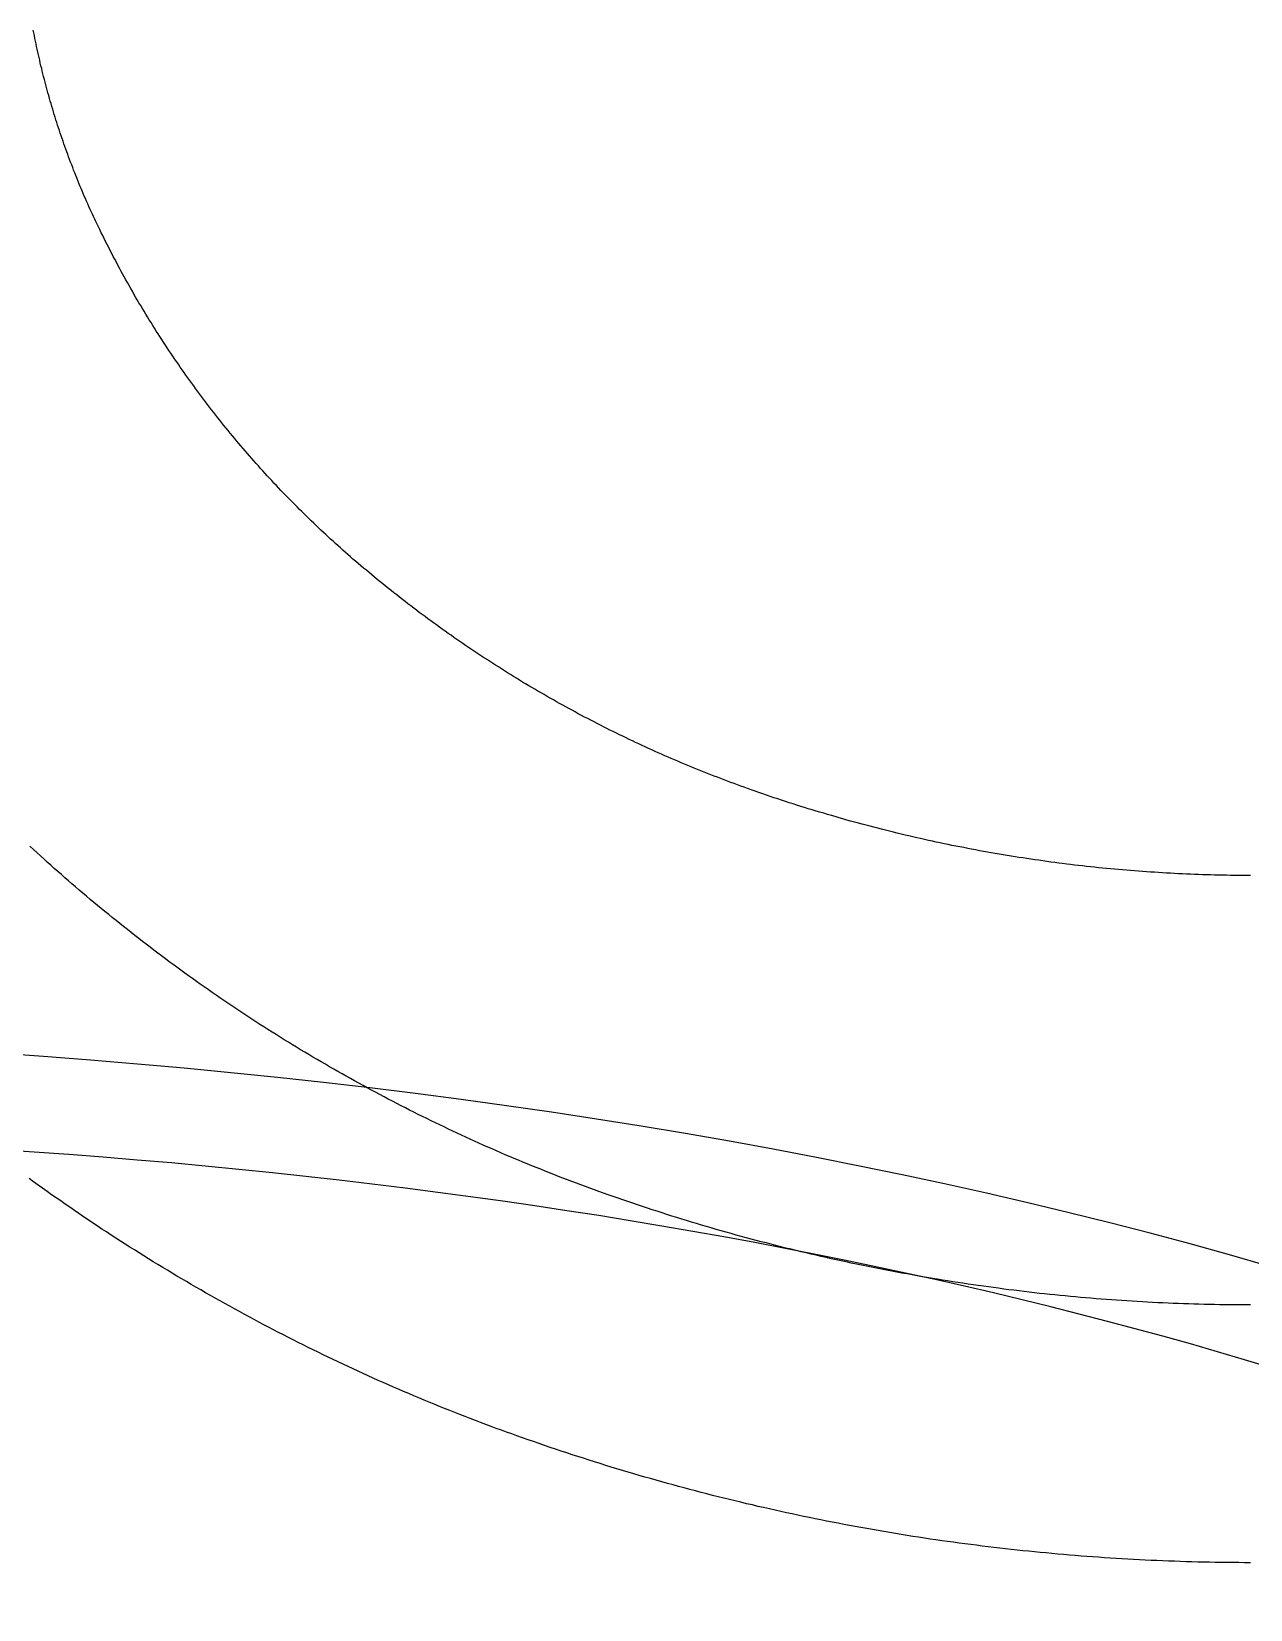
# Model space of a CAD drawing. Header units: millimetres. Extents: x 340 to 1003762, y 22 to 362022.
# Drawn here: x 613212.4 to 613336.3, y 290540.8 to 290701.3 of the extents above; entities that cross this region are included whole.
import ezdxf

# ---------------------------------------------------------------- set-up
doc = ezdxf.new("R2010")
doc.units = ezdxf.units.MM
for name, color, linetype in [('A-DEMOLICION SV', 40, 'Continuous'), ('LSBB_P_002 - PLANTA 1° NIVEL SALA DE VENTAS$0$A-ACTIVOS REUTILIZADOS', 7, 'Continuous'), ('LSBB_P_002 - PLANTA 1° NIVEL SALA DE VENTAS$0$A-Equipamiento acero inox', 8, 'Continuous'), ('LSBB_P_002 - PLANTA 1° NIVEL SALA DE VENTAS$0$A-TRAS-EQPM', 8, 'Continuous')]:
    doc.layers.add(name, color=color, linetype=linetype)

# ---------------------------------------------------------------- blocks, each defined once
blk = doc.blocks.new('LSBB_P_002 - PLANTA 1° NIVEL SALA DE VENTAS$0$A$C6D5A0C58')
at = {"layer": 'LSBB_P_002 - PLANTA 1° NIVEL SALA DE VENTAS$0$A-ACTIVOS REUTILIZADOS', "extrusion": (0, 0, -1)}
blk.add_ellipse((0, 0), major_axis=(0.28547, 0), ratio=0.388575, dxfattribs=at)
at = {"layer": 'LSBB_P_002 - PLANTA 1° NIVEL SALA DE VENTAS$0$A-ACTIVOS REUTILIZADOS'}
blk.add_open_spline([(0.29547, 0), (0.29547, -0.02104), (0.28278, -0.04087), (0.24067, -0.07375), (0.21084, -0.08755), (0.06929, -0.12912), (-0.08926, -0.12717), (-0.24535, -0.07478), (-0.28423, -0.04797), (-0.30273, 0.01896), (-0.27766, 0.05233), (-0.18797, 0.09871), (-0.12179, 0.11431), (0.05236, 0.12627), (0.16304, 0.11016), (0.26978, 0.05723), (0.29547, 0.03028), (0.29547, 0)], degree=3, knots=[0, 0, 0, 0, 0.461791, 0.461791, 0.923583, 0.923583, 2.283227, 2.283227, 3.034626, 3.034626, 3.786024, 3.786024, 4.537423, 4.537423, 5.618495, 5.618495, 6.283185, 6.283185, 6.283185, 6.283185], dxfattribs=at)
blk = doc.blocks.new('LSBB_P_002 - PLANTA 1° NIVEL SALA DE VENTAS$0$laminadora')
at = {"layer": 'LSBB_P_002 - PLANTA 1° NIVEL SALA DE VENTAS$0$A-TRAS-EQPM'}
for p, q in [((-175631.027, 30467.261), (-175631.021, 30467.289)), ((-175631.021, 30467.289), (-175631.015, 30467.317)), ((-175631.015, 30467.317), (-175631.01, 30467.345)), ((-175631.01, 30467.345), (-175631.004, 30467.373)), ((-175631.004, 30467.373), (-175630.999, 30467.401)), ((-175631.064, 30467.094), (-175631.057, 30467.122)), ((-175631.057, 30467.122), (-175631.051, 30467.15)), ((-175631.051, 30467.15), (-175631.045, 30467.178)), ((-175631.045, 30467.178), (-175631.039, 30467.206)), ((-175631.039, 30467.206), (-175631.033, 30467.233)), ((-175631.033, 30467.233), (-175631.027, 30467.261)), ((-175631.104, 30466.928), (-175631.097, 30466.956)), ((-175631.097, 30466.956), (-175631.09, 30466.983)), ((-175631.09, 30466.983), (-175631.084, 30467.011)), ((-175631.084, 30467.011), (-175631.077, 30467.039)), ((-175631.077, 30467.039), (-175631.07, 30467.066)), ((-175631.07, 30467.066), (-175631.064, 30467.094)), ((-175631.141, 30466.79), (-175631.133, 30466.817)), ((-175631.133, 30466.817), (-175631.126, 30466.845)), ((-175631.126, 30466.845), (-175631.118, 30466.873)), ((-175631.118, 30466.873), (-175631.111, 30466.9)), ((-175631.111, 30466.9), (-175631.104, 30466.928)), ((-175631.187, 30466.625), (-175631.179, 30466.653)), ((-175631.179, 30466.653), (-175631.171, 30466.68)), ((-175631.171, 30466.68), (-175631.164, 30466.707)), ((-175631.164, 30466.707), (-175631.156, 30466.735)), ((-175631.156, 30466.735), (-175631.148, 30466.762)), ((-175631.148, 30466.762), (-175631.141, 30466.79)), ((-175631.238, 30466.462), (-175631.229, 30466.489)), ((-175631.229, 30466.489), (-175631.221, 30466.516)), ((-175631.221, 30466.516), (-175631.212, 30466.543)), ((-175631.212, 30466.543), (-175631.204, 30466.571)), ((-175631.204, 30466.571), (-175631.196, 30466.598)), ((-175631.196, 30466.598), (-175631.187, 30466.625)), ((-175631.291, 30466.299), (-175631.282, 30466.326)), ((-175631.282, 30466.326), (-175631.273, 30466.353)), ((-175631.273, 30466.353), (-175631.264, 30466.38)), ((-175631.264, 30466.38), (-175631.255, 30466.407)), ((-175631.255, 30466.407), (-175631.246, 30466.434)), ((-175631.246, 30466.434), (-175631.238, 30466.462)), ((-175631.349, 30466.138), (-175631.339, 30466.164)), ((-175631.339, 30466.164), (-175631.329, 30466.191)), ((-175631.329, 30466.191), (-175631.32, 30466.218)), ((-175631.32, 30466.218), (-175631.31, 30466.245)), ((-175631.31, 30466.245), (-175631.301, 30466.272)), ((-175631.301, 30466.272), (-175631.291, 30466.299)), ((-175631.409, 30465.977), (-175631.399, 30466.004)), ((-175631.399, 30466.004), (-175631.389, 30466.031)), ((-175631.389, 30466.031), (-175631.378, 30466.057)), ((-175631.378, 30466.057), (-175631.368, 30466.084)), ((-175631.368, 30466.084), (-175631.358, 30466.111)), ((-175631.358, 30466.111), (-175631.349, 30466.138)), ((-175631.473, 30465.819), (-175631.462, 30465.845)), ((-175631.462, 30465.845), (-175631.451, 30465.871)), ((-175631.451, 30465.871), (-175631.441, 30465.898)), ((-175631.441, 30465.898), (-175631.43, 30465.924)), ((-175631.43, 30465.924), (-175631.42, 30465.951)), ((-175631.42, 30465.951), (-175631.409, 30465.977)), ((-175631.54, 30465.661), (-175631.529, 30465.687)), ((-175631.529, 30465.687), (-175631.517, 30465.714)), ((-175631.517, 30465.714), (-175631.506, 30465.74)), ((-175631.506, 30465.74), (-175631.495, 30465.766)), ((-175631.495, 30465.766), (-175631.484, 30465.792)), ((-175631.484, 30465.792), (-175631.473, 30465.819)), ((-175631.611, 30465.505), (-175631.599, 30465.531)), ((-175631.599, 30465.531), (-175631.587, 30465.557)), ((-175631.587, 30465.557), (-175631.575, 30465.583)), ((-175631.575, 30465.583), (-175631.563, 30465.609)), ((-175631.563, 30465.609), (-175631.552, 30465.635)), ((-175631.552, 30465.635), (-175631.54, 30465.661)), ((-175631.689, 30465.341), (-175631.674, 30465.372)), ((-175631.674, 30465.372), (-175631.66, 30465.402)), ((-175631.66, 30465.402), (-175631.647, 30465.428)), ((-175631.647, 30465.428), (-175631.635, 30465.454)), ((-175631.635, 30465.454), (-175631.623, 30465.479)), ((-175631.623, 30465.479), (-175631.611, 30465.505)), ((-175631.78, 30465.16), (-175631.765, 30465.19)), ((-175631.765, 30465.19), (-175631.749, 30465.221)), ((-175631.749, 30465.221), (-175631.734, 30465.251)), ((-175631.734, 30465.251), (-175631.719, 30465.281)), ((-175631.719, 30465.281), (-175631.704, 30465.311)), ((-175631.704, 30465.311), (-175631.689, 30465.341)), ((-175631.858, 30465.011), (-175631.843, 30465.041)), ((-175631.843, 30465.041), (-175631.827, 30465.071)), ((-175631.827, 30465.071), (-175631.811, 30465.1)), ((-175631.811, 30465.1), (-175631.796, 30465.13)), ((-175631.796, 30465.13), (-175631.78, 30465.16)), ((-175631.939, 30464.863), (-175631.923, 30464.892)), ((-175631.923, 30464.892), (-175631.907, 30464.922)), ((-175631.907, 30464.922), (-175631.89, 30464.952)), ((-175631.89, 30464.952), (-175631.874, 30464.981)), ((-175631.874, 30464.981), (-175631.858, 30465.011)), ((-175632.039, 30464.687), (-175632.022, 30464.716)), ((-175632.022, 30464.716), (-175632.006, 30464.745)), ((-175632.006, 30464.745), (-175631.989, 30464.775)), ((-175631.989, 30464.775), (-175631.972, 30464.804)), ((-175631.972, 30464.804), (-175631.956, 30464.833)), ((-175631.956, 30464.833), (-175631.939, 30464.863)), ((-175632.125, 30464.542), (-175632.108, 30464.571)), ((-175632.108, 30464.571), (-175632.091, 30464.6)), ((-175632.091, 30464.6), (-175632.073, 30464.629)), ((-175632.073, 30464.629), (-175632.056, 30464.658)), ((-175632.056, 30464.658), (-175632.039, 30464.687)), ((-175632.231, 30464.369), (-175632.214, 30464.398)), ((-175632.214, 30464.398), (-175632.196, 30464.427)), ((-175632.196, 30464.427), (-175632.178, 30464.455)), ((-175632.178, 30464.455), (-175632.16, 30464.484)), ((-175632.16, 30464.484), (-175632.143, 30464.513)), ((-175632.143, 30464.513), (-175632.125, 30464.542)), ((-175632.341, 30464.199), (-175632.323, 30464.227)), ((-175632.323, 30464.227), (-175632.304, 30464.256)), ((-175632.304, 30464.256), (-175632.286, 30464.284)), ((-175632.286, 30464.284), (-175632.268, 30464.312)), ((-175632.268, 30464.312), (-175632.249, 30464.341)), ((-175632.249, 30464.341), (-175632.231, 30464.369)), ((-175632.435, 30464.059), (-175632.416, 30464.087)), ((-175632.416, 30464.087), (-175632.397, 30464.115)), ((-175632.397, 30464.115), (-175632.378, 30464.143)), ((-175632.378, 30464.143), (-175632.36, 30464.171)), ((-175632.36, 30464.171), (-175632.341, 30464.199)), ((-175632.55, 30463.892), (-175632.531, 30463.92)), ((-175632.531, 30463.92), (-175632.511, 30463.948)), ((-175632.511, 30463.948), (-175632.492, 30463.975)), ((-175632.492, 30463.975), (-175632.473, 30464.003)), ((-175632.473, 30464.003), (-175632.454, 30464.031)), ((-175632.454, 30464.031), (-175632.435, 30464.059)), ((-175632.669, 30463.728), (-175632.649, 30463.756)), ((-175632.649, 30463.756), (-175632.629, 30463.783)), ((-175632.629, 30463.783), (-175632.609, 30463.81)), ((-175632.609, 30463.81), (-175632.589, 30463.838)), ((-175632.589, 30463.838), (-175632.57, 30463.865)), ((-175632.57, 30463.865), (-175632.55, 30463.892)), ((-175632.791, 30463.567), (-175632.77, 30463.593)), ((-175632.77, 30463.593), (-175632.75, 30463.62)), ((-175632.75, 30463.62), (-175632.729, 30463.647)), ((-175632.729, 30463.647), (-175632.709, 30463.674)), ((-175632.709, 30463.674), (-175632.689, 30463.701)), ((-175632.689, 30463.701), (-175632.669, 30463.728)), ((-175632.916, 30463.407), (-175632.895, 30463.434)), ((-175632.895, 30463.434), (-175632.874, 30463.46)), ((-175632.874, 30463.46), (-175632.853, 30463.487)), ((-175632.853, 30463.487), (-175632.832, 30463.513)), ((-175632.832, 30463.513), (-175632.811, 30463.54)), ((-175632.811, 30463.54), (-175632.791, 30463.567)), ((-175633.044, 30463.25), (-175633.022, 30463.276)), ((-175633.022, 30463.276), (-175633.001, 30463.302)), ((-175633.001, 30463.302), (-175632.979, 30463.329)), ((-175632.979, 30463.329), (-175632.958, 30463.355)), ((-175632.958, 30463.355), (-175632.937, 30463.381)), ((-175632.937, 30463.381), (-175632.916, 30463.407)), ((-175633.175, 30463.096), (-175633.153, 30463.122)), ((-175633.153, 30463.122), (-175633.131, 30463.147)), ((-175633.131, 30463.147), (-175633.109, 30463.173)), ((-175633.109, 30463.173), (-175633.087, 30463.199)), ((-175633.087, 30463.199), (-175633.065, 30463.225)), ((-175633.065, 30463.225), (-175633.044, 30463.25)), ((-175633.331, 30462.919), (-175633.309, 30462.944)), ((-175633.309, 30462.944), (-175633.286, 30462.969)), ((-175633.286, 30462.969), (-175633.264, 30462.995)), ((-175633.264, 30462.995), (-175633.241, 30463.02)), ((-175633.241, 30463.02), (-175633.219, 30463.045)), ((-175633.219, 30463.045), (-175633.197, 30463.071)), ((-175633.197, 30463.071), (-175633.175, 30463.096)), ((-175633.469, 30462.77), (-175633.445, 30462.795)), ((-175633.445, 30462.795), (-175633.422, 30462.82)), ((-175633.422, 30462.82), (-175633.4, 30462.844)), ((-175633.4, 30462.844), (-175633.377, 30462.869)), ((-175633.377, 30462.869), (-175633.354, 30462.894)), ((-175633.354, 30462.894), (-175633.331, 30462.919)), ((-175633.632, 30462.6), (-175633.609, 30462.624)), ((-175633.609, 30462.624), (-175633.585, 30462.648)), ((-175633.585, 30462.648), (-175633.562, 30462.673)), ((-175633.562, 30462.673), (-175633.538, 30462.697)), ((-175633.538, 30462.697), (-175633.515, 30462.721)), ((-175633.515, 30462.721), (-175633.492, 30462.746)), ((-175633.492, 30462.746), (-175633.469, 30462.77)), ((-175633.776, 30462.457), (-175633.752, 30462.481)), ((-175633.752, 30462.481), (-175633.728, 30462.505)), ((-175633.728, 30462.505), (-175633.704, 30462.528)), ((-175633.704, 30462.528), (-175633.68, 30462.552)), ((-175633.68, 30462.552), (-175633.656, 30462.576)), ((-175633.656, 30462.576), (-175633.632, 30462.6)), ((-175633.947, 30462.294), (-175633.922, 30462.317)), ((-175633.922, 30462.317), (-175633.897, 30462.34)), ((-175633.897, 30462.34), (-175633.873, 30462.364)), ((-175633.873, 30462.364), (-175633.849, 30462.387)), ((-175633.849, 30462.387), (-175633.824, 30462.41)), ((-175633.824, 30462.41), (-175633.8, 30462.434)), ((-175633.8, 30462.434), (-175633.776, 30462.457)), ((-175634.121, 30462.135), (-175634.096, 30462.157)), ((-175634.096, 30462.157), (-175634.071, 30462.18)), ((-175634.071, 30462.18), (-175634.046, 30462.203)), ((-175634.046, 30462.203), (-175634.021, 30462.225)), ((-175634.021, 30462.225), (-175633.996, 30462.248)), ((-175633.996, 30462.248), (-175633.971, 30462.271)), ((-175633.971, 30462.271), (-175633.947, 30462.294)), ((-175634.301, 30461.978), (-175634.273, 30462.001)), ((-175634.273, 30462.001), (-175634.248, 30462.023)), ((-175634.248, 30462.023), (-175634.222, 30462.046)), ((-175634.222, 30462.046), (-175634.197, 30462.068)), ((-175634.197, 30462.068), (-175634.171, 30462.09)), ((-175634.171, 30462.09), (-175634.146, 30462.112)), ((-175634.146, 30462.112), (-175634.121, 30462.135)), ((-175634.495, 30461.815), (-175634.467, 30461.838)), ((-175634.467, 30461.838), (-175634.439, 30461.861)), ((-175634.439, 30461.861), (-175634.411, 30461.885)), ((-175634.411, 30461.885), (-175634.384, 30461.908)), ((-175634.384, 30461.908), (-175634.356, 30461.931)), ((-175634.356, 30461.931), (-175634.328, 30461.954)), ((-175634.328, 30461.954), (-175634.301, 30461.978)), ((-175634.693, 30461.657), (-175634.664, 30461.679)), ((-175634.664, 30461.679), (-175634.636, 30461.702)), ((-175634.636, 30461.702), (-175634.608, 30461.724)), ((-175634.608, 30461.724), (-175634.579, 30461.747)), ((-175634.579, 30461.747), (-175634.551, 30461.77)), ((-175634.551, 30461.77), (-175634.523, 30461.792)), ((-175634.523, 30461.792), (-175634.495, 30461.815)), ((-175634.922, 30461.48), (-175634.893, 30461.502)), ((-175634.893, 30461.502), (-175634.865, 30461.524)), ((-175634.865, 30461.524), (-175634.836, 30461.546)), ((-175634.836, 30461.546), (-175634.807, 30461.568)), ((-175634.807, 30461.568), (-175634.778, 30461.59)), ((-175634.778, 30461.59), (-175634.75, 30461.612)), ((-175634.75, 30461.612), (-175634.721, 30461.634)), ((-175634.721, 30461.634), (-175634.693, 30461.657)), ((-175635.127, 30461.33), (-175635.097, 30461.352)), ((-175635.097, 30461.352), (-175635.068, 30461.373)), ((-175635.068, 30461.373), (-175635.039, 30461.394)), ((-175635.039, 30461.394), (-175635.009, 30461.416)), ((-175635.009, 30461.416), (-175634.98, 30461.437)), ((-175634.98, 30461.437), (-175634.951, 30461.459)), ((-175634.951, 30461.459), (-175634.922, 30461.48)), ((-175635.364, 30461.164), (-175635.334, 30461.185)), ((-175635.334, 30461.185), (-175635.304, 30461.205)), ((-175635.304, 30461.205), (-175635.274, 30461.226)), ((-175635.274, 30461.226), (-175635.245, 30461.247)), ((-175635.245, 30461.247), (-175635.215, 30461.267)), ((-175635.215, 30461.267), (-175635.185, 30461.288)), ((-175635.185, 30461.288), (-175635.156, 30461.309)), ((-175635.156, 30461.309), (-175635.127, 30461.33)), ((-175635.604, 30461.003), (-175635.574, 30461.023)), ((-175635.574, 30461.023), (-175635.544, 30461.043)), ((-175635.544, 30461.043), (-175635.514, 30461.063)), ((-175635.514, 30461.063), (-175635.483, 30461.083)), ((-175635.483, 30461.083), (-175635.453, 30461.103)), ((-175635.453, 30461.103), (-175635.423, 30461.123)), ((-175635.423, 30461.123), (-175635.393, 30461.144)), ((-175635.393, 30461.144), (-175635.364, 30461.164)), ((-175635.849, 30460.848), (-175635.818, 30460.867)), ((-175635.818, 30460.867), (-175635.787, 30460.886)), ((-175635.787, 30460.886), (-175635.757, 30460.906)), ((-175635.757, 30460.906), (-175635.726, 30460.925)), ((-175635.726, 30460.925), (-175635.696, 30460.944)), ((-175635.696, 30460.944), (-175635.665, 30460.964)), ((-175635.665, 30460.964), (-175635.635, 30460.984)), ((-175635.635, 30460.984), (-175635.604, 30461.003)), ((-175636.128, 30460.68), (-175636.097, 30460.698)), ((-175636.097, 30460.698), (-175636.065, 30460.717)), ((-175636.065, 30460.717), (-175636.034, 30460.735)), ((-175636.034, 30460.735), (-175636.003, 30460.754)), ((-175636.003, 30460.754), (-175635.972, 30460.772)), ((-175635.972, 30460.772), (-175635.941, 30460.791)), ((-175635.941, 30460.791), (-175635.91, 30460.81)), ((-175635.91, 30460.81), (-175635.879, 30460.829)), ((-175635.879, 30460.829), (-175635.849, 30460.848)), ((-175636.411, 30460.519), (-175636.38, 30460.537)), ((-175636.38, 30460.537), (-175636.348, 30460.555)), ((-175636.348, 30460.555), (-175636.316, 30460.572)), ((-175636.316, 30460.572), (-175636.285, 30460.59)), ((-175636.285, 30460.59), (-175636.253, 30460.608)), ((-175636.253, 30460.608), (-175636.222, 30460.626)), ((-175636.222, 30460.626), (-175636.19, 30460.644)), ((-175636.19, 30460.644), (-175636.159, 30460.662)), ((-175636.159, 30460.662), (-175636.128, 30460.68)), ((-175636.699, 30460.366), (-175636.667, 30460.383)), ((-175636.667, 30460.383), (-175636.634, 30460.4)), ((-175636.634, 30460.4), (-175636.602, 30460.416)), ((-175636.602, 30460.416), (-175636.57, 30460.433)), ((-175636.57, 30460.433), (-175636.538, 30460.45)), ((-175636.538, 30460.45), (-175636.507, 30460.468)), ((-175636.507, 30460.468), (-175636.475, 30460.485)), ((-175636.475, 30460.485), (-175636.443, 30460.502)), ((-175636.443, 30460.502), (-175636.411, 30460.519)), ((-175637.023, 30460.205), (-175636.99, 30460.22)), ((-175636.99, 30460.22), (-175636.957, 30460.236)), ((-175636.957, 30460.236), (-175636.925, 30460.252)), ((-175636.925, 30460.252), (-175636.892, 30460.268)), ((-175636.892, 30460.268), (-175636.86, 30460.284)), ((-175636.86, 30460.284), (-175636.828, 30460.3)), ((-175636.828, 30460.3), (-175636.795, 30460.317)), ((-175636.795, 30460.317), (-175636.763, 30460.333)), ((-175636.763, 30460.333), (-175636.731, 30460.35)), ((-175636.731, 30460.35), (-175636.699, 30460.366)), ((-175637.351, 30460.053), (-175637.318, 30460.067)), ((-175637.318, 30460.067), (-175637.285, 30460.082)), ((-175637.285, 30460.082), (-175637.252, 30460.097)), ((-175637.252, 30460.097), (-175637.219, 30460.112)), ((-175637.219, 30460.112), (-175637.186, 30460.127)), ((-175637.186, 30460.127), (-175637.153, 30460.143)), ((-175637.153, 30460.143), (-175637.121, 30460.158)), ((-175637.121, 30460.158), (-175637.088, 30460.174)), ((-175637.088, 30460.174), (-175637.055, 30460.189)), ((-175637.055, 30460.189), (-175637.023, 30460.205)), ((-175637.751, 30459.883), (-175637.717, 30459.896)), ((-175637.717, 30459.896), (-175637.684, 30459.91)), ((-175637.684, 30459.91), (-175637.65, 30459.924)), ((-175637.65, 30459.924), (-175637.617, 30459.938)), ((-175637.617, 30459.938), (-175637.583, 30459.952)), ((-175637.583, 30459.952), (-175637.55, 30459.966)), ((-175637.55, 30459.966), (-175637.517, 30459.98)), ((-175637.517, 30459.98), (-175637.483, 30459.994)), ((-175637.483, 30459.994), (-175637.45, 30460.009)), ((-175637.45, 30460.009), (-175637.417, 30460.023)), ((-175637.417, 30460.023), (-175637.384, 30460.038)), ((-175637.384, 30460.038), (-175637.351, 30460.053)), ((-175638.156, 30459.726), (-175638.122, 30459.739)), ((-175638.122, 30459.739), (-175638.088, 30459.751)), ((-175638.088, 30459.751), (-175638.054, 30459.764)), ((-175638.054, 30459.764), (-175638.02, 30459.777)), ((-175638.02, 30459.777), (-175637.986, 30459.79)), ((-175637.986, 30459.79), (-175637.953, 30459.803)), ((-175637.953, 30459.803), (-175637.919, 30459.816)), ((-175637.919, 30459.816), (-175637.885, 30459.829)), ((-175637.885, 30459.829), (-175637.851, 30459.842)), ((-175637.851, 30459.842), (-175637.818, 30459.856)), ((-175637.818, 30459.856), (-175637.784, 30459.869)), ((-175637.784, 30459.869), (-175637.751, 30459.883)), ((-175638.605, 30459.571), (-175638.566, 30459.584)), ((-175638.566, 30459.584), (-175638.527, 30459.596)), ((-175638.527, 30459.596), (-175638.489, 30459.609)), ((-175638.489, 30459.609), (-175638.45, 30459.622)), ((-175638.45, 30459.622), (-175638.412, 30459.636)), ((-175638.412, 30459.636), (-175638.373, 30459.649)), ((-175638.373, 30459.649), (-175638.335, 30459.662)), ((-175638.335, 30459.662), (-175638.296, 30459.676)), ((-175638.296, 30459.676), (-175638.258, 30459.69)), ((-175638.258, 30459.69), (-175638.224, 30459.702)), ((-175638.224, 30459.702), (-175638.19, 30459.714)), ((-175638.19, 30459.714), (-175638.156, 30459.726)), ((-175639.15, 30459.403), (-175639.111, 30459.414)), ((-175639.111, 30459.414), (-175639.071, 30459.425)), ((-175639.071, 30459.425), (-175639.032, 30459.437)), ((-175639.032, 30459.437), (-175638.993, 30459.449)), ((-175638.993, 30459.449), (-175638.954, 30459.46)), ((-175638.954, 30459.46), (-175638.915, 30459.472)), ((-175638.915, 30459.472), (-175638.876, 30459.484)), ((-175638.876, 30459.484), (-175638.838, 30459.496)), ((-175638.838, 30459.496), (-175638.799, 30459.508)), ((-175638.799, 30459.508), (-175638.76, 30459.521)), ((-175638.76, 30459.521), (-175638.721, 30459.533)), ((-175638.721, 30459.533), (-175638.682, 30459.545)), ((-175638.682, 30459.545), (-175638.643, 30459.558)), ((-175638.643, 30459.558), (-175638.605, 30459.571)), ((-175639.74, 30459.245), (-175639.7, 30459.255)), ((-175639.7, 30459.255), (-175639.661, 30459.265)), ((-175639.661, 30459.265), (-175639.621, 30459.275)), ((-175639.621, 30459.275), (-175639.582, 30459.285)), ((-175639.582, 30459.285), (-175639.542, 30459.295)), ((-175639.542, 30459.295), (-175639.503, 30459.305)), ((-175639.503, 30459.305), (-175639.464, 30459.316)), ((-175639.464, 30459.316), (-175639.424, 30459.326)), ((-175639.424, 30459.326), (-175639.385, 30459.337)), ((-175639.385, 30459.337), (-175639.346, 30459.347)), ((-175639.346, 30459.347), (-175639.306, 30459.358)), ((-175639.306, 30459.358), (-175639.267, 30459.369)), ((-175639.267, 30459.369), (-175639.228, 30459.38)), ((-175639.228, 30459.38), (-175639.189, 30459.391)), ((-175639.189, 30459.391), (-175639.15, 30459.403)), ((-175640.456, 30459.088), (-175640.416, 30459.095)), ((-175640.416, 30459.095), (-175640.376, 30459.103)), ((-175640.376, 30459.103), (-175640.336, 30459.111)), ((-175640.336, 30459.111), (-175640.296, 30459.12)), ((-175640.296, 30459.12), (-175640.256, 30459.128)), ((-175640.256, 30459.128), (-175640.216, 30459.136)), ((-175640.216, 30459.136), (-175640.177, 30459.145)), ((-175640.177, 30459.145), (-175640.137, 30459.153)), ((-175640.137, 30459.153), (-175640.097, 30459.162)), ((-175640.097, 30459.162), (-175640.057, 30459.171)), ((-175640.057, 30459.171), (-175640.017, 30459.18)), ((-175640.017, 30459.18), (-175639.978, 30459.189)), ((-175639.978, 30459.189), (-175639.938, 30459.198)), ((-175639.938, 30459.198), (-175639.898, 30459.207)), ((-175639.898, 30459.207), (-175639.859, 30459.216)), ((-175639.859, 30459.216), (-175639.819, 30459.226)), ((-175639.819, 30459.226), (-175639.78, 30459.235)), ((-175639.78, 30459.235), (-175639.74, 30459.245)), ((-175631, 30459.07), (-175630.965, 30459.103)), ((-175641.421, 30458.931), (-175641.38, 30458.936)), ((-175641.38, 30458.936), (-175641.34, 30458.942)), ((-175641.34, 30458.942), (-175641.3, 30458.947)), ((-175641.3, 30458.947), (-175641.259, 30458.953)), ((-175641.259, 30458.953), (-175641.219, 30458.959)), ((-175641.219, 30458.959), (-175641.179, 30458.964)), ((-175641.179, 30458.964), (-175641.138, 30458.97)), ((-175641.138, 30458.97), (-175641.098, 30458.976)), ((-175641.098, 30458.976), (-175641.058, 30458.983)), ((-175641.058, 30458.983), (-175641.017, 30458.989)), ((-175641.017, 30458.989), (-175640.977, 30458.995)), ((-175640.977, 30458.995), (-175640.937, 30459.002)), ((-175640.937, 30459.002), (-175640.897, 30459.008)), ((-175640.897, 30459.008), (-175640.857, 30459.015)), ((-175640.857, 30459.015), (-175640.817, 30459.022)), ((-175640.817, 30459.022), (-175640.776, 30459.029)), ((-175640.776, 30459.029), (-175640.736, 30459.036)), ((-175640.736, 30459.036), (-175640.696, 30459.043)), ((-175640.696, 30459.043), (-175640.656, 30459.05)), ((-175640.656, 30459.05), (-175640.616, 30459.057)), ((-175640.616, 30459.057), (-175640.576, 30459.065)), ((-175640.576, 30459.065), (-175640.536, 30459.072)), ((-175640.536, 30459.072), (-175640.496, 30459.08)), ((-175640.496, 30459.08), (-175640.456, 30459.088)), ((-175631.177, 30458.909), (-175631.141, 30458.941)), ((-175631.141, 30458.941), (-175631.106, 30458.973)), ((-175631.106, 30458.973), (-175631.071, 30459.005)), ((-175631.071, 30459.005), (-175631.035, 30459.038)), ((-175631.035, 30459.038), (-175631, 30459.07)), ((-175643.37, 30458.805), (-175643.33, 30458.805)), ((-175643.33, 30458.805), (-175643.289, 30458.805)), ((-175643.289, 30458.805), (-175643.248, 30458.805)), ((-175643.248, 30458.805), (-175643.207, 30458.806)), ((-175643.207, 30458.806), (-175643.167, 30458.806)), ((-175643.167, 30458.806), (-175643.126, 30458.807)), ((-175643.126, 30458.807), (-175643.085, 30458.808)), ((-175643.085, 30458.808), (-175643.045, 30458.808)), ((-175643.045, 30458.808), (-175643.004, 30458.809)), ((-175643.004, 30458.809), (-175642.963, 30458.81)), ((-175642.963, 30458.81), (-175642.922, 30458.812)), ((-175642.922, 30458.812), (-175642.882, 30458.813)), ((-175642.882, 30458.813), (-175642.841, 30458.814)), ((-175642.841, 30458.814), (-175642.8, 30458.816)), ((-175642.8, 30458.816), (-175642.76, 30458.817)), ((-175642.76, 30458.817), (-175642.719, 30458.819)), ((-175642.719, 30458.819), (-175642.678, 30458.821)), ((-175642.678, 30458.821), (-175642.638, 30458.823)), ((-175642.638, 30458.823), (-175642.597, 30458.825)), ((-175642.597, 30458.825), (-175642.556, 30458.827)), ((-175642.556, 30458.827), (-175642.515, 30458.829)), ((-175642.515, 30458.829), (-175642.475, 30458.832)), ((-175642.475, 30458.832), (-175642.434, 30458.834)), ((-175642.434, 30458.834), (-175642.394, 30458.837)), ((-175642.394, 30458.837), (-175642.353, 30458.839)), ((-175642.353, 30458.839), (-175642.312, 30458.842)), ((-175642.312, 30458.842), (-175642.272, 30458.845)), ((-175642.272, 30458.845), (-175642.231, 30458.848)), ((-175642.231, 30458.848), (-175642.19, 30458.851)), ((-175642.19, 30458.851), (-175642.15, 30458.854)), ((-175642.15, 30458.854), (-175642.109, 30458.858)), ((-175642.109, 30458.858), (-175642.069, 30458.861)), ((-175642.069, 30458.861), (-175642.028, 30458.865)), ((-175642.028, 30458.865), (-175641.987, 30458.868)), ((-175641.987, 30458.868), (-175641.947, 30458.872)), ((-175641.947, 30458.872), (-175641.906, 30458.876)), ((-175641.906, 30458.876), (-175641.866, 30458.88)), ((-175641.866, 30458.88), (-175641.825, 30458.884)), ((-175641.825, 30458.884), (-175641.785, 30458.888)), ((-175641.785, 30458.888), (-175641.744, 30458.893)), ((-175641.744, 30458.893), (-175641.704, 30458.897)), ((-175641.704, 30458.897), (-175641.663, 30458.902)), ((-175641.663, 30458.902), (-175641.623, 30458.906)), ((-175641.623, 30458.906), (-175641.582, 30458.911)), ((-175641.582, 30458.911), (-175641.542, 30458.916)), ((-175641.542, 30458.916), (-175641.502, 30458.921)), ((-175641.502, 30458.921), (-175641.461, 30458.926)), ((-175641.461, 30458.926), (-175641.421, 30458.931)), ((-175631.356, 30458.751), (-175631.32, 30458.782)), ((-175631.32, 30458.782), (-175631.284, 30458.814)), ((-175631.284, 30458.814), (-175631.248, 30458.845)), ((-175631.248, 30458.845), (-175631.212, 30458.877)), ((-175631.212, 30458.877), (-175631.177, 30458.909)), ((-175631.54, 30458.594), (-175631.502, 30458.625)), ((-175631.502, 30458.625), (-175631.465, 30458.657)), ((-175631.465, 30458.657), (-175631.428, 30458.688)), ((-175631.428, 30458.688), (-175631.392, 30458.719)), ((-175631.392, 30458.719), (-175631.356, 30458.751)), ((-175631.727, 30458.438), (-175631.689, 30458.469)), ((-175631.689, 30458.469), (-175631.652, 30458.5)), ((-175631.652, 30458.5), (-175631.614, 30458.531)), ((-175631.614, 30458.531), (-175631.577, 30458.562)), ((-175631.577, 30458.562), (-175631.54, 30458.594)), ((-175631.916, 30458.285), (-175631.878, 30458.315)), ((-175631.878, 30458.315), (-175631.84, 30458.346)), ((-175631.84, 30458.346), (-175631.802, 30458.376)), ((-175631.802, 30458.376), (-175631.765, 30458.407)), ((-175631.765, 30458.407), (-175631.727, 30458.438)), ((-175632.147, 30458.105), (-175632.108, 30458.134)), ((-175632.108, 30458.134), (-175632.07, 30458.164)), ((-175632.07, 30458.164), (-175632.031, 30458.194)), ((-175632.031, 30458.194), (-175631.993, 30458.224)), ((-175631.993, 30458.224), (-175631.955, 30458.254)), ((-175631.955, 30458.254), (-175631.916, 30458.285)), ((-175632.341, 30457.957), (-175632.302, 30457.987)), ((-175632.302, 30457.987), (-175632.263, 30458.016)), ((-175632.263, 30458.016), (-175632.224, 30458.045)), ((-175632.224, 30458.045), (-175632.186, 30458.075)), ((-175632.186, 30458.075), (-175632.147, 30458.105)), ((-175632.577, 30457.785), (-175632.538, 30457.813)), ((-175632.538, 30457.813), (-175632.498, 30457.842)), ((-175632.498, 30457.842), (-175632.459, 30457.871)), ((-175632.459, 30457.871), (-175632.419, 30457.899)), ((-175632.419, 30457.899), (-175632.38, 30457.928)), ((-175632.38, 30457.928), (-175632.341, 30457.957)), ((-175632.776, 30457.644), (-175632.736, 30457.672)), ((-175632.736, 30457.672), (-175632.696, 30457.7)), ((-175632.696, 30457.7), (-175632.656, 30457.728)), ((-175632.656, 30457.728), (-175632.617, 30457.756)), ((-175632.617, 30457.756), (-175632.577, 30457.785)), ((-175633.017, 30457.479), (-175632.977, 30457.506)), ((-175632.977, 30457.506), (-175632.936, 30457.533)), ((-175632.936, 30457.533), (-175632.896, 30457.561)), ((-175632.896, 30457.561), (-175632.856, 30457.588)), ((-175632.856, 30457.588), (-175632.816, 30457.616)), ((-175632.816, 30457.616), (-175632.776, 30457.644)), ((-175633.261, 30457.318), (-175633.22, 30457.344)), ((-175633.22, 30457.344), (-175633.18, 30457.371)), ((-175633.18, 30457.371), (-175633.139, 30457.398)), ((-175633.139, 30457.398), (-175633.098, 30457.425)), ((-175633.098, 30457.425), (-175633.058, 30457.452)), ((-175633.058, 30457.452), (-175633.017, 30457.479)), ((-175633.508, 30457.161), (-175633.467, 30457.187)), ((-175633.467, 30457.187), (-175633.426, 30457.213)), ((-175633.426, 30457.213), (-175633.384, 30457.239)), ((-175633.384, 30457.239), (-175633.343, 30457.265)), ((-175633.343, 30457.265), (-175633.302, 30457.291)), ((-175633.302, 30457.291), (-175633.261, 30457.318)), ((-175633.799, 30456.983), (-175633.758, 30457.008)), ((-175633.758, 30457.008), (-175633.716, 30457.033)), ((-175633.716, 30457.033), (-175633.674, 30457.059)), ((-175633.674, 30457.059), (-175633.633, 30457.084)), ((-175633.633, 30457.084), (-175633.591, 30457.11)), ((-175633.591, 30457.11), (-175633.549, 30457.135)), ((-175633.549, 30457.135), (-175633.508, 30457.161)), ((-175634.052, 30456.836), (-175634.01, 30456.86)), ((-175634.01, 30456.86), (-175633.967, 30456.885)), ((-175633.967, 30456.885), (-175633.925, 30456.909)), ((-175633.925, 30456.909), (-175633.883, 30456.934)), ((-175633.883, 30456.934), (-175633.841, 30456.958)), ((-175633.841, 30456.958), (-175633.799, 30456.983)), ((-175634.35, 30456.669), (-175634.307, 30456.693)), ((-175634.307, 30456.693), (-175634.264, 30456.716)), ((-175634.264, 30456.716), (-175634.222, 30456.74)), ((-175634.222, 30456.74), (-175634.179, 30456.764)), ((-175634.179, 30456.764), (-175634.137, 30456.788)), ((-175634.137, 30456.788), (-175634.094, 30456.812)), ((-175634.094, 30456.812), (-175634.052, 30456.836)), ((-175634.651, 30456.509), (-175634.607, 30456.531)), ((-175634.607, 30456.531), (-175634.564, 30456.554)), ((-175634.564, 30456.554), (-175634.521, 30456.577)), ((-175634.521, 30456.577), (-175634.478, 30456.6)), ((-175634.478, 30456.6), (-175634.435, 30456.623)), ((-175634.435, 30456.623), (-175634.392, 30456.646)), ((-175634.392, 30456.646), (-175634.35, 30456.669)), ((-175634.955, 30456.354), (-175634.911, 30456.376)), ((-175634.911, 30456.376), (-175634.868, 30456.398)), ((-175634.868, 30456.398), (-175634.824, 30456.42)), ((-175634.824, 30456.42), (-175634.781, 30456.442)), ((-175634.781, 30456.442), (-175634.737, 30456.464)), ((-175634.737, 30456.464), (-175634.694, 30456.486)), ((-175634.694, 30456.486), (-175634.651, 30456.509)), ((-175635.306, 30456.185), (-175635.262, 30456.206)), ((-175635.262, 30456.206), (-175635.218, 30456.227)), ((-175635.218, 30456.227), (-175635.174, 30456.248)), ((-175635.174, 30456.248), (-175635.13, 30456.269)), ((-175635.13, 30456.269), (-175635.086, 30456.29)), ((-175635.086, 30456.29), (-175635.042, 30456.311)), ((-175635.042, 30456.311), (-175634.999, 30456.333)), ((-175634.999, 30456.333), (-175634.955, 30456.354)), ((-175635.661, 30456.025), (-175635.617, 30456.044)), ((-175635.617, 30456.044), (-175635.572, 30456.064)), ((-175635.572, 30456.064), (-175635.528, 30456.084)), ((-175635.528, 30456.084), (-175635.483, 30456.104)), ((-175635.483, 30456.104), (-175635.439, 30456.124)), ((-175635.439, 30456.124), (-175635.395, 30456.145)), ((-175635.395, 30456.145), (-175635.35, 30456.165)), ((-175635.35, 30456.165), (-175635.306, 30456.185)), ((-175636.02, 30455.872), (-175635.975, 30455.891)), ((-175635.975, 30455.891), (-175635.93, 30455.909)), ((-175635.93, 30455.909), (-175635.885, 30455.928)), ((-175635.885, 30455.928), (-175635.84, 30455.947)), ((-175635.84, 30455.947), (-175635.795, 30455.966)), ((-175635.795, 30455.966), (-175635.751, 30455.986)), ((-175635.751, 30455.986), (-175635.706, 30456.005)), ((-175635.706, 30456.005), (-175635.661, 30456.025)), ((-175636.428, 30455.71), (-175636.382, 30455.728)), ((-175636.382, 30455.728), (-175636.337, 30455.745)), ((-175636.337, 30455.745), (-175636.291, 30455.763)), ((-175636.291, 30455.763), (-175636.246, 30455.781)), ((-175636.246, 30455.781), (-175636.201, 30455.799)), ((-175636.201, 30455.799), (-175636.156, 30455.817)), ((-175636.156, 30455.817), (-175636.11, 30455.835)), ((-175636.11, 30455.835), (-175636.065, 30455.854)), ((-175636.065, 30455.854), (-175636.02, 30455.872)), ((-175631.002, 30455.69), (-175630.956, 30455.723)), ((-175636.843, 30455.558), (-175636.794, 30455.575)), ((-175636.794, 30455.575), (-175636.748, 30455.592)), ((-175636.748, 30455.592), (-175636.702, 30455.608)), ((-175636.702, 30455.608), (-175636.656, 30455.625)), ((-175636.656, 30455.625), (-175636.61, 30455.642)), ((-175636.61, 30455.642), (-175636.565, 30455.659)), ((-175636.565, 30455.659), (-175636.519, 30455.676)), ((-175636.519, 30455.676), (-175636.473, 30455.693)), ((-175636.473, 30455.693), (-175636.428, 30455.71)), ((-175631.185, 30455.559), (-175631.139, 30455.592)), ((-175631.139, 30455.592), (-175631.093, 30455.625)), ((-175631.093, 30455.625), (-175631.047, 30455.657)), ((-175631.047, 30455.657), (-175631.002, 30455.69)), ((-175637.339, 30455.39), (-175637.289, 30455.406)), ((-175637.289, 30455.406), (-175637.24, 30455.422)), ((-175637.24, 30455.422), (-175637.19, 30455.439)), ((-175637.19, 30455.439), (-175637.14, 30455.456)), ((-175637.14, 30455.456), (-175637.091, 30455.472)), ((-175637.091, 30455.472), (-175637.041, 30455.489)), ((-175637.041, 30455.489), (-175636.991, 30455.506)), ((-175636.991, 30455.506), (-175636.942, 30455.523)), ((-175636.942, 30455.523), (-175636.892, 30455.54)), ((-175636.892, 30455.54), (-175636.843, 30455.558)), ((-175631.416, 30455.399), (-175631.369, 30455.431)), ((-175631.369, 30455.431), (-175631.323, 30455.463)), ((-175631.323, 30455.463), (-175631.277, 30455.495)), ((-175631.277, 30455.495), (-175631.231, 30455.527)), ((-175631.231, 30455.527), (-175631.185, 30455.559)), ((-175637.84, 30455.235), (-175637.79, 30455.25)), ((-175637.79, 30455.25), (-175637.74, 30455.265)), ((-175637.74, 30455.265), (-175637.689, 30455.28)), ((-175637.689, 30455.28), (-175637.639, 30455.296)), ((-175637.639, 30455.296), (-175637.589, 30455.311)), ((-175637.589, 30455.311), (-175637.539, 30455.327)), ((-175637.539, 30455.327), (-175637.489, 30455.342)), ((-175637.489, 30455.342), (-175637.439, 30455.358)), ((-175637.439, 30455.358), (-175637.389, 30455.374)), ((-175637.389, 30455.374), (-175637.339, 30455.39)), ((-175631.649, 30455.242), (-175631.602, 30455.273)), ((-175631.602, 30455.273), (-175631.555, 30455.304)), ((-175631.555, 30455.304), (-175631.509, 30455.335)), ((-175631.509, 30455.335), (-175631.462, 30455.367)), ((-175631.462, 30455.367), (-175631.416, 30455.399)), ((-175638.395, 30455.081), (-175638.345, 30455.094)), ((-175638.345, 30455.094), (-175638.294, 30455.108)), ((-175638.294, 30455.108), (-175638.243, 30455.122)), ((-175638.243, 30455.122), (-175638.193, 30455.135)), ((-175638.193, 30455.135), (-175638.142, 30455.149)), ((-175638.142, 30455.149), (-175638.092, 30455.163)), ((-175638.092, 30455.163), (-175638.041, 30455.177)), ((-175638.041, 30455.177), (-175637.991, 30455.192)), ((-175637.991, 30455.192), (-175637.941, 30455.206)), ((-175637.941, 30455.206), (-175637.89, 30455.221)), ((-175637.89, 30455.221), (-175637.84, 30455.235)), ((-175631.932, 30455.057), (-175631.885, 30455.088)), ((-175631.885, 30455.088), (-175631.837, 30455.118)), ((-175631.837, 30455.118), (-175631.79, 30455.149)), ((-175631.79, 30455.149), (-175631.743, 30455.18)), ((-175631.743, 30455.18), (-175631.696, 30455.21)), ((-175631.696, 30455.21), (-175631.649, 30455.242)), ((-175639.057, 30454.92), (-175639.006, 30454.931)), ((-175639.006, 30454.931), (-175638.955, 30454.943)), ((-175638.955, 30454.943), (-175638.904, 30454.955)), ((-175638.904, 30454.955), (-175638.853, 30454.967)), ((-175638.853, 30454.967), (-175638.802, 30454.979)), ((-175638.802, 30454.979), (-175638.751, 30454.991)), ((-175638.751, 30454.991), (-175638.7, 30455.004)), ((-175638.7, 30455.004), (-175638.649, 30455.016)), ((-175638.649, 30455.016), (-175638.598, 30455.029)), ((-175638.598, 30455.029), (-175638.547, 30455.042)), ((-175638.547, 30455.042), (-175638.497, 30455.055)), ((-175638.497, 30455.055), (-175638.446, 30455.068)), ((-175638.446, 30455.068), (-175638.395, 30455.081)), ((-175632.17, 30454.907), (-175632.122, 30454.937)), ((-175632.122, 30454.937), (-175632.074, 30454.967)), ((-175632.074, 30454.967), (-175632.027, 30454.997)), ((-175632.027, 30454.997), (-175631.979, 30455.027)), ((-175631.979, 30455.027), (-175631.932, 30455.057)), ((-175639.879, 30454.753), (-175639.827, 30454.762)), ((-175639.827, 30454.762), (-175639.775, 30454.772)), ((-175639.775, 30454.772), (-175639.724, 30454.781)), ((-175639.724, 30454.781), (-175639.672, 30454.791)), ((-175639.672, 30454.791), (-175639.621, 30454.801)), ((-175639.621, 30454.801), (-175639.57, 30454.811)), ((-175639.57, 30454.811), (-175639.518, 30454.821)), ((-175639.518, 30454.821), (-175639.467, 30454.832)), ((-175639.467, 30454.832), (-175639.416, 30454.842)), ((-175639.416, 30454.842), (-175639.364, 30454.853)), ((-175639.364, 30454.853), (-175639.313, 30454.864)), ((-175639.313, 30454.864), (-175639.262, 30454.875)), ((-175639.262, 30454.875), (-175639.211, 30454.886)), ((-175639.211, 30454.886), (-175639.159, 30454.897)), ((-175639.159, 30454.897), (-175639.108, 30454.908)), ((-175639.108, 30454.908), (-175639.057, 30454.92)), ((-175632.458, 30454.732), (-175632.41, 30454.761)), ((-175632.41, 30454.761), (-175632.362, 30454.79)), ((-175632.362, 30454.79), (-175632.314, 30454.819)), ((-175632.314, 30454.819), (-175632.266, 30454.849)), ((-175632.266, 30454.849), (-175632.218, 30454.878)), ((-175632.218, 30454.878), (-175632.17, 30454.907)), ((-175640.862, 30454.6), (-175640.81, 30454.607)), ((-175640.81, 30454.607), (-175640.758, 30454.614)), ((-175640.758, 30454.614), (-175640.706, 30454.621)), ((-175640.706, 30454.621), (-175640.655, 30454.628)), ((-175640.655, 30454.628), (-175640.603, 30454.635)), ((-175640.603, 30454.635), (-175640.551, 30454.643)), ((-175640.551, 30454.643), (-175640.499, 30454.65)), ((-175640.499, 30454.65), (-175640.447, 30454.658)), ((-175640.447, 30454.658), (-175640.395, 30454.666)), ((-175640.395, 30454.666), (-175640.344, 30454.674)), ((-175640.344, 30454.674), (-175640.292, 30454.682)), ((-175640.292, 30454.682), (-175640.24, 30454.691)), ((-175640.24, 30454.691), (-175640.188, 30454.699)), ((-175640.188, 30454.699), (-175640.137, 30454.708)), ((-175640.137, 30454.708), (-175640.085, 30454.716)), ((-175640.085, 30454.716), (-175640.033, 30454.725)), ((-175640.033, 30454.725), (-175639.982, 30454.734)), ((-175639.982, 30454.734), (-175639.93, 30454.743)), ((-175639.93, 30454.743), (-175639.879, 30454.753)), ((-175632.701, 30454.59), (-175632.652, 30454.618)), ((-175632.652, 30454.618), (-175632.604, 30454.646)), ((-175632.604, 30454.646), (-175632.555, 30454.675)), ((-175632.555, 30454.675), (-175632.507, 30454.704)), ((-175632.507, 30454.704), (-175632.458, 30454.732)), ((-175643.108, 30454.44), (-175643.056, 30454.44)), ((-175643.056, 30454.44), (-175643.004, 30454.441)), ((-175643.004, 30454.441), (-175642.951, 30454.442)), ((-175642.951, 30454.442), (-175642.899, 30454.444)), ((-175642.899, 30454.444), (-175642.846, 30454.445)), ((-175642.846, 30454.445), (-175642.794, 30454.446)), ((-175642.794, 30454.446), (-175642.742, 30454.448)), ((-175642.742, 30454.448), (-175642.689, 30454.45)), ((-175642.689, 30454.45), (-175642.637, 30454.452)), ((-175642.637, 30454.452), (-175642.585, 30454.454)), ((-175642.585, 30454.454), (-175642.532, 30454.456)), ((-175642.532, 30454.456), (-175642.48, 30454.458)), ((-175642.48, 30454.458), (-175642.428, 30454.461)), ((-175642.428, 30454.461), (-175642.375, 30454.463)), ((-175642.375, 30454.463), (-175642.323, 30454.466)), ((-175642.323, 30454.466), (-175642.271, 30454.469)), ((-175642.271, 30454.469), (-175642.218, 30454.472)), ((-175642.218, 30454.472), (-175642.166, 30454.475)), ((-175642.166, 30454.475), (-175642.114, 30454.479)), ((-175642.114, 30454.479), (-175642.061, 30454.482)), ((-175642.061, 30454.482), (-175642.009, 30454.486)), ((-175642.009, 30454.486), (-175641.957, 30454.489)), ((-175641.957, 30454.489), (-175641.905, 30454.493)), ((-175641.905, 30454.493), (-175641.852, 30454.497)), ((-175641.852, 30454.497), (-175641.8, 30454.501)), ((-175641.8, 30454.501), (-175641.748, 30454.506)), ((-175641.748, 30454.506), (-175641.696, 30454.51)), ((-175641.696, 30454.51), (-175641.644, 30454.515)), ((-175641.644, 30454.515), (-175641.591, 30454.519)), ((-175641.591, 30454.519), (-175641.539, 30454.524)), ((-175641.539, 30454.524), (-175641.487, 30454.529)), ((-175641.487, 30454.529), (-175641.435, 30454.534)), ((-175641.435, 30454.534), (-175641.383, 30454.54)), ((-175641.383, 30454.54), (-175641.331, 30454.545)), ((-175641.331, 30454.545), (-175641.278, 30454.551)), ((-175641.278, 30454.551), (-175641.226, 30454.556)), ((-175641.226, 30454.556), (-175641.174, 30454.562)), ((-175641.174, 30454.562), (-175641.122, 30454.568)), ((-175641.122, 30454.568), (-175641.07, 30454.574)), ((-175641.07, 30454.574), (-175641.018, 30454.58)), ((-175641.018, 30454.58), (-175640.966, 30454.587)), ((-175640.966, 30454.587), (-175640.914, 30454.593)), ((-175640.914, 30454.593), (-175640.862, 30454.6)), ((-175632.995, 30454.424), (-175632.946, 30454.451)), ((-175632.946, 30454.451), (-175632.897, 30454.479)), ((-175632.897, 30454.479), (-175632.848, 30454.506)), ((-175632.848, 30454.506), (-175632.799, 30454.534)), ((-175632.799, 30454.534), (-175632.75, 30454.562)), ((-175632.75, 30454.562), (-175632.701, 30454.59)), ((-175643.37, 30454.438), (-175643.318, 30454.438)), ((-175643.318, 30454.438), (-175643.266, 30454.438)), ((-175643.266, 30454.438), (-175643.213, 30454.438)), ((-175643.213, 30454.438), (-175643.161, 30454.439)), ((-175643.161, 30454.439), (-175643.108, 30454.44)), ((-175633.292, 30454.263), (-175633.242, 30454.289)), ((-175633.242, 30454.289), (-175633.193, 30454.316)), ((-175633.193, 30454.316), (-175633.143, 30454.343)), ((-175633.143, 30454.343), (-175633.094, 30454.37)), ((-175633.094, 30454.37), (-175633.044, 30454.397)), ((-175633.044, 30454.397), (-175632.995, 30454.424)), ((-175633.591, 30454.107), (-175633.541, 30454.133)), ((-175633.541, 30454.133), (-175633.491, 30454.159)), ((-175633.491, 30454.159), (-175633.441, 30454.184)), ((-175633.441, 30454.184), (-175633.391, 30454.211)), ((-175633.391, 30454.211), (-175633.341, 30454.237)), ((-175633.341, 30454.237), (-175633.292, 30454.263)), ((-175633.893, 30453.957), (-175633.843, 30453.981)), ((-175633.843, 30453.981), (-175633.792, 30454.006)), ((-175633.792, 30454.006), (-175633.742, 30454.031)), ((-175633.742, 30454.031), (-175633.692, 30454.056)), ((-175633.692, 30454.056), (-175633.641, 30454.082)), ((-175633.641, 30454.082), (-175633.591, 30454.107)), ((-175634.249, 30453.787), (-175634.198, 30453.811)), ((-175634.198, 30453.811), (-175634.147, 30453.835)), ((-175634.147, 30453.835), (-175634.096, 30453.859)), ((-175634.096, 30453.859), (-175634.045, 30453.883)), ((-175634.045, 30453.883), (-175633.995, 30453.908)), ((-175633.995, 30453.908), (-175633.944, 30453.932)), ((-175633.944, 30453.932), (-175633.893, 30453.957)), ((-175634.608, 30453.626), (-175634.556, 30453.648)), ((-175634.556, 30453.648), (-175634.505, 30453.671)), ((-175634.505, 30453.671), (-175634.454, 30453.694)), ((-175634.454, 30453.694), (-175634.402, 30453.717)), ((-175634.402, 30453.717), (-175634.351, 30453.74)), ((-175634.351, 30453.74), (-175634.3, 30453.764)), ((-175634.3, 30453.764), (-175634.249, 30453.787)), ((-175634.97, 30453.471), (-175634.918, 30453.492)), ((-175634.918, 30453.492), (-175634.866, 30453.514)), ((-175634.866, 30453.514), (-175634.814, 30453.536)), ((-175634.814, 30453.536), (-175634.763, 30453.558)), ((-175634.763, 30453.558), (-175634.711, 30453.581)), ((-175634.711, 30453.581), (-175634.659, 30453.603)), ((-175634.659, 30453.603), (-175634.608, 30453.626)), ((-175635.388, 30453.303), (-175635.335, 30453.323)), ((-175635.335, 30453.323), (-175635.283, 30453.344)), ((-175635.283, 30453.344), (-175635.231, 30453.365)), ((-175635.231, 30453.365), (-175635.178, 30453.386)), ((-175635.178, 30453.386), (-175635.126, 30453.407)), ((-175635.126, 30453.407), (-175635.074, 30453.428)), ((-175635.074, 30453.428), (-175635.022, 30453.449)), ((-175635.022, 30453.449), (-175634.97, 30453.471)), ((-175635.809, 30453.145), (-175635.756, 30453.164)), ((-175635.756, 30453.164), (-175635.703, 30453.183)), ((-175635.703, 30453.183), (-175635.651, 30453.203)), ((-175635.651, 30453.203), (-175635.598, 30453.223)), ((-175635.598, 30453.223), (-175635.545, 30453.243)), ((-175635.545, 30453.243), (-175635.493, 30453.263)), ((-175635.493, 30453.263), (-175635.44, 30453.283)), ((-175635.44, 30453.283), (-175635.388, 30453.303)), ((-175636.252, 30452.99), (-175636.195, 30453.009)), ((-175636.195, 30453.009), (-175636.139, 30453.028)), ((-175636.139, 30453.028), (-175636.083, 30453.048)), ((-175636.083, 30453.048), (-175636.027, 30453.067)), ((-175636.027, 30453.067), (-175635.971, 30453.087)), ((-175635.971, 30453.087), (-175635.915, 30453.107)), ((-175635.915, 30453.107), (-175635.862, 30453.126)), ((-175635.862, 30453.126), (-175635.809, 30453.145)), ((-175636.76, 30452.825), (-175636.703, 30452.843)), ((-175636.703, 30452.843), (-175636.647, 30452.861)), ((-175636.647, 30452.861), (-175636.59, 30452.879)), ((-175636.59, 30452.879), (-175636.533, 30452.897)), ((-175636.533, 30452.897), (-175636.477, 30452.915)), ((-175636.477, 30452.915), (-175636.421, 30452.934)), ((-175636.421, 30452.934), (-175636.364, 30452.952)), ((-175636.364, 30452.952), (-175636.308, 30452.971)), ((-175636.308, 30452.971), (-175636.252, 30452.99)), ((-175637.272, 30452.672), (-175637.215, 30452.688)), ((-175637.215, 30452.688), (-175637.158, 30452.705)), ((-175637.158, 30452.705), (-175637.101, 30452.722)), ((-175637.101, 30452.722), (-175637.044, 30452.738)), ((-175637.044, 30452.738), (-175636.987, 30452.755)), ((-175636.987, 30452.755), (-175636.93, 30452.773)), ((-175636.93, 30452.773), (-175636.873, 30452.79)), ((-175636.873, 30452.79), (-175636.817, 30452.807)), ((-175636.817, 30452.807), (-175636.76, 30452.825)), ((-175637.903, 30452.502), (-175637.845, 30452.517)), ((-175637.845, 30452.517), (-175637.788, 30452.532)), ((-175637.788, 30452.532), (-175637.73, 30452.547)), ((-175637.73, 30452.547), (-175637.673, 30452.562)), ((-175637.673, 30452.562), (-175637.615, 30452.577)), ((-175637.615, 30452.577), (-175637.558, 30452.592)), ((-175637.558, 30452.592), (-175637.501, 30452.608)), ((-175637.501, 30452.608), (-175637.444, 30452.624)), ((-175637.444, 30452.624), (-175637.386, 30452.64)), ((-175637.386, 30452.64), (-175637.329, 30452.656)), ((-175637.329, 30452.656), (-175637.272, 30452.672)), ((-175638.538, 30452.351), (-175638.48, 30452.364)), ((-175638.48, 30452.364), (-175638.422, 30452.377)), ((-175638.422, 30452.377), (-175638.364, 30452.39)), ((-175638.364, 30452.39), (-175638.307, 30452.404)), ((-175638.307, 30452.404), (-175638.249, 30452.417)), ((-175638.249, 30452.417), (-175638.191, 30452.431)), ((-175638.191, 30452.431), (-175638.133, 30452.445)), ((-175638.133, 30452.445), (-175638.076, 30452.459)), ((-175638.076, 30452.459), (-175638.018, 30452.473)), ((-175638.018, 30452.473), (-175637.96, 30452.488)), ((-175637.96, 30452.488), (-175637.903, 30452.502)), ((-175639.353, 30452.185), (-175639.294, 30452.196)), ((-175639.294, 30452.196), (-175639.236, 30452.207)), ((-175639.236, 30452.207), (-175639.178, 30452.218)), ((-175639.178, 30452.218), (-175639.119, 30452.229)), ((-175639.119, 30452.229), (-175639.061, 30452.241)), ((-175639.061, 30452.241), (-175639.003, 30452.252)), ((-175639.003, 30452.252), (-175638.945, 30452.264)), ((-175638.945, 30452.264), (-175638.887, 30452.276)), ((-175638.887, 30452.276), (-175638.828, 30452.288)), ((-175638.828, 30452.288), (-175638.77, 30452.3)), ((-175638.77, 30452.3), (-175638.712, 30452.313)), ((-175638.712, 30452.313), (-175638.654, 30452.325)), ((-175638.654, 30452.325), (-175638.596, 30452.338)), ((-175638.596, 30452.338), (-175638.538, 30452.351)), ((-175640.35, 30452.025), (-175640.291, 30452.033)), ((-175640.291, 30452.033), (-175640.232, 30452.041)), ((-175640.232, 30452.041), (-175640.173, 30452.05)), ((-175640.173, 30452.05), (-175640.114, 30452.058)), ((-175640.114, 30452.058), (-175640.056, 30452.067)), ((-175640.056, 30452.067), (-175639.997, 30452.076)), ((-175639.997, 30452.076), (-175639.938, 30452.085)), ((-175639.938, 30452.085), (-175639.88, 30452.095)), ((-175639.88, 30452.095), (-175639.821, 30452.104)), ((-175639.821, 30452.104), (-175639.762, 30452.114)), ((-175639.762, 30452.114), (-175639.704, 30452.123)), ((-175639.704, 30452.123), (-175639.645, 30452.133)), ((-175639.645, 30452.133), (-175639.587, 30452.143)), ((-175639.587, 30452.143), (-175639.528, 30452.153)), ((-175639.528, 30452.153), (-175639.47, 30452.164)), ((-175639.47, 30452.164), (-175639.411, 30452.174)), ((-175639.411, 30452.174), (-175639.353, 30452.185)), ((-175641.826, 30451.872), (-175641.767, 30451.876)), ((-175641.767, 30451.876), (-175641.708, 30451.88)), ((-175641.708, 30451.88), (-175641.648, 30451.885)), ((-175641.648, 30451.885), (-175641.589, 30451.89)), ((-175641.589, 30451.89), (-175641.53, 30451.895)), ((-175641.53, 30451.895), (-175641.471, 30451.9)), ((-175641.471, 30451.9), (-175641.412, 30451.905)), ((-175641.412, 30451.905), (-175641.352, 30451.91)), ((-175641.352, 30451.91), (-175641.293, 30451.916)), ((-175641.293, 30451.916), (-175641.234, 30451.921)), ((-175641.234, 30451.921), (-175641.175, 30451.927)), ((-175641.175, 30451.927), (-175641.116, 30451.933)), ((-175641.116, 30451.933), (-175641.057, 30451.939)), ((-175641.057, 30451.939), (-175640.998, 30451.945)), ((-175640.998, 30451.945), (-175640.939, 30451.952)), ((-175640.939, 30451.952), (-175640.88, 30451.958)), ((-175640.88, 30451.958), (-175640.821, 30451.965)), ((-175640.821, 30451.965), (-175640.762, 30451.972)), ((-175640.762, 30451.972), (-175640.703, 30451.979)), ((-175640.703, 30451.979), (-175640.644, 30451.986)), ((-175640.644, 30451.986), (-175640.585, 30451.994)), ((-175640.585, 30451.994), (-175640.526, 30452.001)), ((-175640.526, 30452.001), (-175640.467, 30452.009)), ((-175640.467, 30452.009), (-175640.408, 30452.017)), ((-175640.408, 30452.017), (-175640.35, 30452.025)), ((-175643.369, 30451.817), (-175643.309, 30451.817)), ((-175643.309, 30451.817), (-175643.25, 30451.818)), ((-175643.25, 30451.818), (-175643.191, 30451.818)), ((-175643.191, 30451.818), (-175643.131, 30451.819)), ((-175643.131, 30451.819), (-175643.072, 30451.82)), ((-175643.072, 30451.82), (-175643.012, 30451.82)), ((-175643.012, 30451.82), (-175642.953, 30451.821)), ((-175642.953, 30451.821), (-175642.894, 30451.823)), ((-175642.894, 30451.823), (-175642.834, 30451.824)), ((-175642.834, 30451.824), (-175642.775, 30451.826)), ((-175642.775, 30451.826), (-175642.716, 30451.827)), ((-175642.716, 30451.827), (-175642.656, 30451.829)), ((-175642.656, 30451.829), (-175642.597, 30451.831)), ((-175642.597, 30451.831), (-175642.538, 30451.833)), ((-175642.538, 30451.833), (-175642.478, 30451.836)), ((-175642.478, 30451.836), (-175642.419, 30451.838)), ((-175642.419, 30451.838), (-175642.36, 30451.841)), ((-175642.36, 30451.841), (-175642.3, 30451.844)), ((-175642.3, 30451.844), (-175642.241, 30451.847)), ((-175642.241, 30451.847), (-175642.182, 30451.85)), ((-175642.182, 30451.85), (-175642.122, 30451.853)), ((-175642.122, 30451.853), (-175642.063, 30451.856)), ((-175642.063, 30451.856), (-175642.004, 30451.86)), ((-175642.004, 30451.86), (-175641.945, 30451.864)), ((-175641.945, 30451.864), (-175641.885, 30451.868)), ((-175641.885, 30451.868), (-175641.826, 30451.872))]:
    blk.add_line(p, q, dxfattribs=at)
blk = doc.blocks.new('LSBB_P_002 - PLANTA 1° NIVEL SALA DE VENTAS', base_point=(223.56961, 14.22023))
at = {"layer": 'LSBB_P_002 - PLANTA 1° NIVEL SALA DE VENTAS$0$A-ACTIVOS REUTILIZADOS'}
blk.add_blockref('LSBB_P_002 - PLANTA 1° NIVEL SALA DE VENTAS$0$A$C6D5A0C58', (836.38081, 304.58683), dxfattribs=at)
at = {"layer": 'LSBB_P_002 - PLANTA 1° NIVEL SALA DE VENTAS$0$A-Equipamiento acero inox', "xscale": -0.010000000000578, "yscale": 0.010000000000578, "zscale": 0.010000000000578}
blk.add_blockref('LSBB_P_002 - PLANTA 1° NIVEL SALA DE VENTAS$0$laminadora', (-919.87874, 0.1361), dxfattribs=at)

msp = doc.modelspace()

# ---------------------------------------------------------------- block references
at = {"layer": 'A-DEMOLICION SV', "xscale": 1000, "yscale": 1000, "zscale": 1000}
msp.add_blockref('LSBB_P_002 - PLANTA 1° NIVEL SALA DE VENTAS', (350.92, 111.52), dxfattribs=at)

doc.saveas('drawing.dxf')
